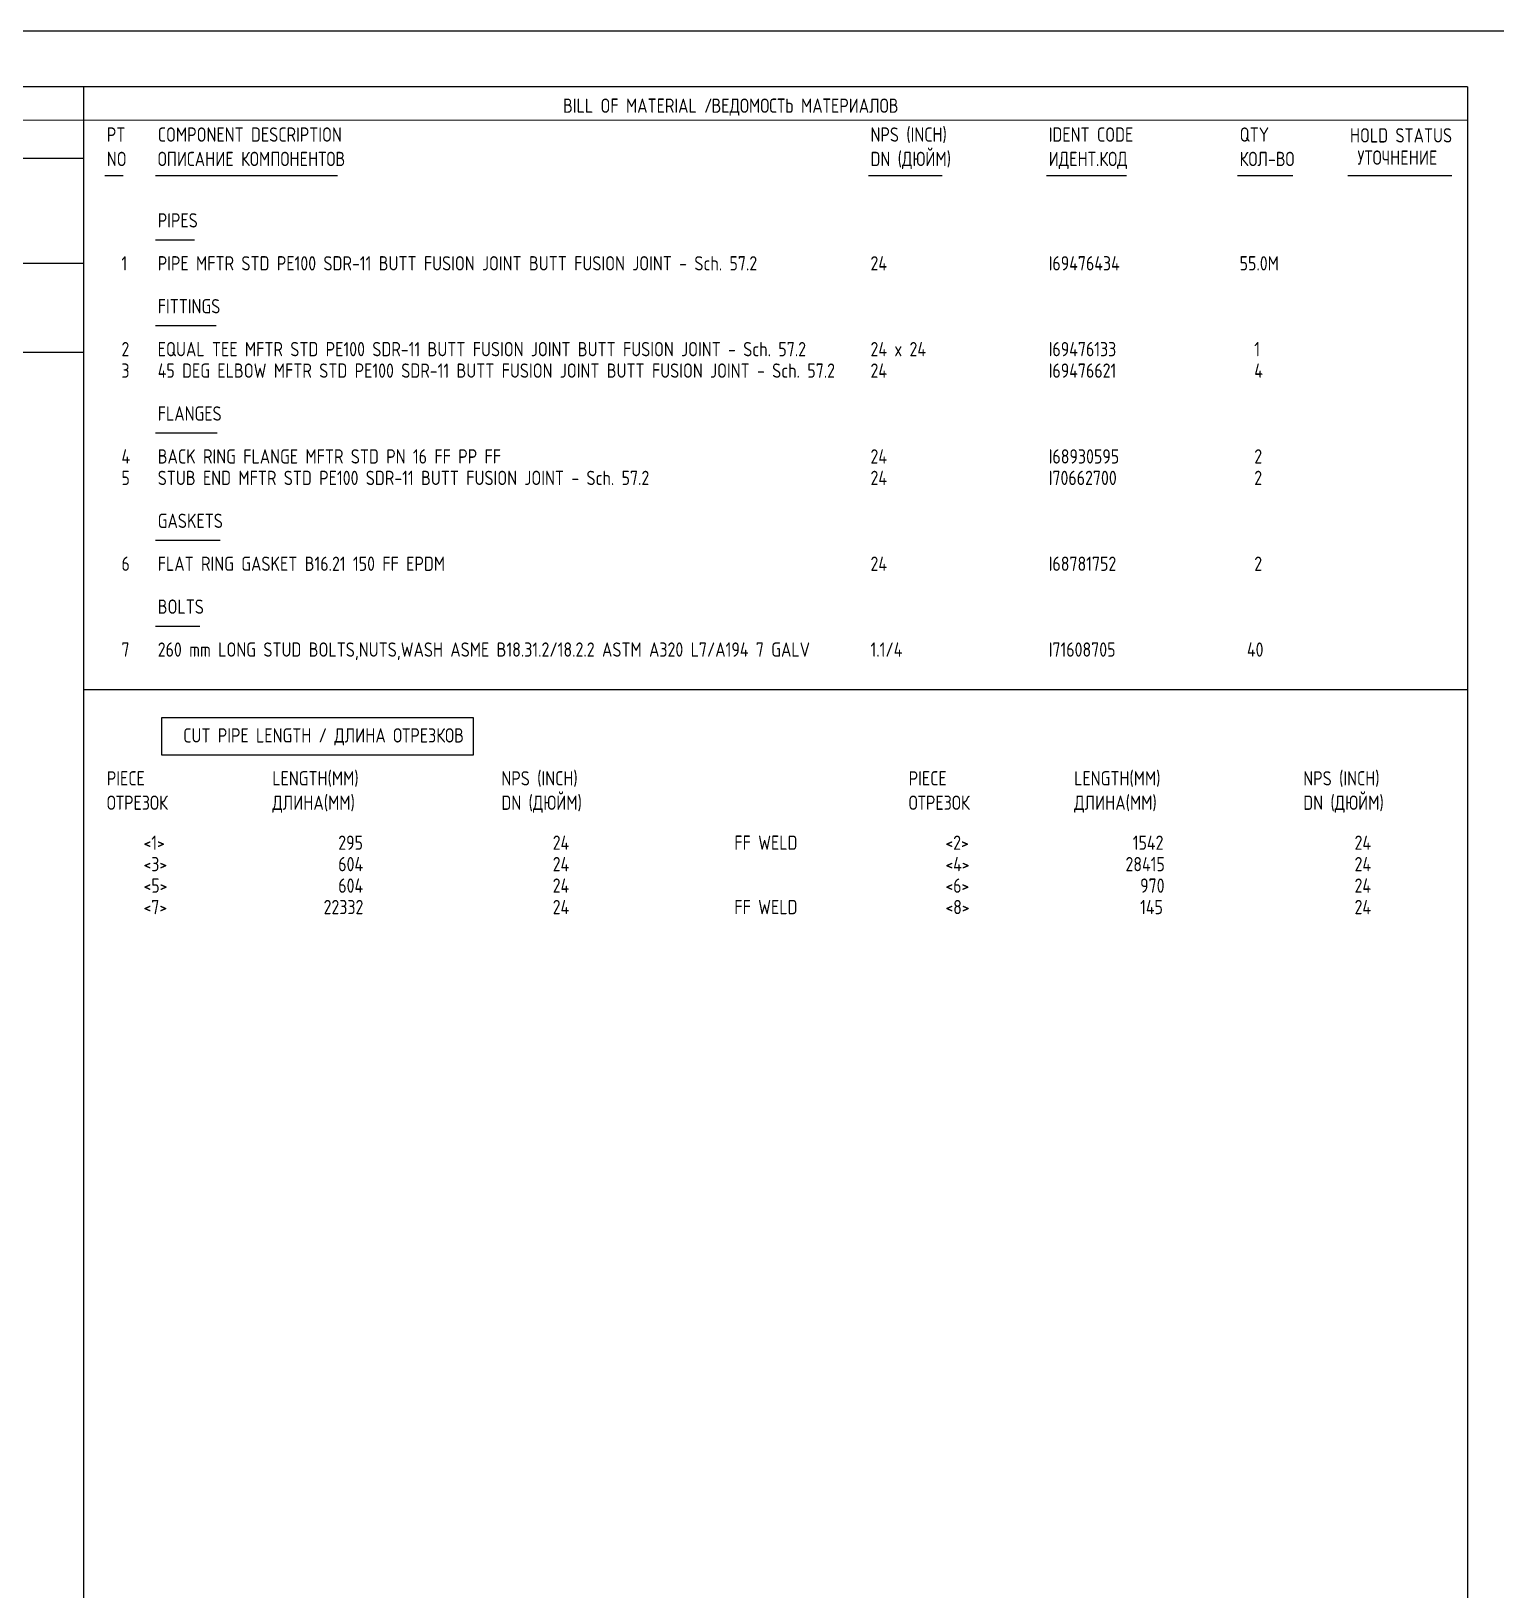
# Model space of a CAD drawing. Extents: x -1005 to 594, y -998 to 420.
# Drawn here: x 395.7 to 594, y 210 to 420 of the extents above; entities that cross this region are included whole.
import ezdxf

# ---------------------------------------------------------------- set-up
doc = ezdxf.new("R2010")
doc.units = 0
doc.styles.add('TTFN17', font='GOST type A')

msp = doc.modelspace()

# ---------------------------------------------------------------- linework, layer by layer
at = {"layer": 'GT_1', "flags": 128}
for points in [[(594, 420), (0, 420)], [(589.1, 412.5), (25.4, 412.5)], [(402.7, 412.5), (402.7, 7.5)], [(589.1, 412.5), (589.1, 7.5)], [(589.1, 408), (162.7, 407.9)], [(190.3, 402.9), (402.7, 402.9)], [(408.046, 400.531), (405.557, 400.531)], [(436.894, 400.531), (412.414, 400.531)], [(518.373, 400.531), (508.414, 400.531)], [(543.202, 400.531), (532.414, 400.531)], [(565.597, 400.531), (558.129, 400.531)], [(587, 400.5), (573, 400.5)], [(417.669, 391.854), (412.414, 391.854)], [(402.7, 388.7), (226.9, 388.7)], [(420.573, 380.289), (412.414, 380.289)], [(402.7, 376.7), (25.4, 376.7)], [(420.713, 365.833), (412.414, 365.833)], [(421.128, 351.378), (412.414, 351.378)], [(418.36, 339.813), (412.414, 339.813)], [(402.7, 331.299), (589, 331.299)], [(413.271, 327.514), (455.204, 327.514), (455.204, 322.466), (413.271, 322.466), (413.271, 327.514)]]:
    msp.add_lwpolyline(points, dxfattribs=at)

# ---------------------------------------------------------------- texts
at = {"layer": 'GT_1', "style": 'TTFN17'}
for s, p in [('BILL OF MATERIAL /', (467.289, 409)), ('ВЕДОМОСТЬ МАТЕРИАЛОВ', (487.289, 409)), ('PT', (405.846, 405.109)), ('COMPONENT DESCRIPTION', (412.703, 405.109)), ('NPS (INCH)', (508.703, 405.109)), ('IDENT CODE', (532.703, 405.109)), ('QTY', (558.417, 405.109)), ('HOLD STATUS', (573.289, 405)), ('NO', (405.846, 401.822)), ('ОПИСАНИЕ КОМПОНЕНТОВ', (412.703, 401.822)), ('DN (ДЮЙМ)', (508.703, 401.822)), ('ИДЕНТ.КОД', (532.703, 401.822)), ('КОЛ-ВО', (558.417, 401.822)), ('УТОЧНЕНИЕ', (574.289, 402)), ('PIPES', (412.703, 393.544)), ('  1', (405.846, 387.762)), ('PIPE MFTR STD PE100 SDR-11 BUTT FUSION JOINT BUTT FUSION JOINT - Sch. 57.2', (412.703, 387.762)), ('24', (508.703, 387.762)), ('I69476434', (532.703, 387.762)), ('55.0M', (558.417, 387.762)), ('FITTINGS', (412.703, 381.98)), ('  2', (405.846, 376.197)), ('EQUAL TEE MFTR STD PE100 SDR-11 BUTT FUSION JOINT BUTT FUSION JOINT - Sch. 57.2', (412.703, 376.197)), ('24 x 24', (508.703, 376.197)), ('I69476133', (532.703, 376.197)), ('  1', (558.417, 376.197)), ('  3', (405.846, 373.306)), ('45 DEG ELBOW MFTR STD PE100 SDR-11 BUTT FUSION JOINT BUTT FUSION JOINT - Sch. 57.2', (412.703, 373.306)), ('24', (508.703, 373.306)), ('I69476621', (532.703, 373.306)), ('  4', (558.417, 373.306)), ('FLANGES', (412.703, 367.524)), ('  4', (405.846, 361.741)), ('BACK RING FLANGE MFTR STD PN 16 FF PP FF', (412.703, 361.741)), ('24', (508.703, 361.741)), ('I68930595', (532.703, 361.741)), ('  2', (558.417, 361.741)), ('  5', (405.846, 358.85)), ('STUB END MFTR STD PE100 SDR-11 BUTT FUSION JOINT - Sch. 57.2', (412.703, 358.85)), ('24', (508.703, 358.85)), ('I70662700', (532.703, 358.85)), ('  2', (558.417, 358.85)), ('GASKETS', (412.703, 353.068)), ('  6', (405.846, 347.286)), ('FLAT RING GASKET B16.21 150 FF EPDM', (412.703, 347.286)), ('24', (508.703, 347.286)), ('I68781752', (532.703, 347.286)), ('  2', (558.417, 347.286)), ('BOLTS', (412.703, 341.503)), ('  7', (405.846, 335.721)), ('260 mm LONG STUD BOLTS,NUTS,WASH ASME B18.31.2/18.2.2 ASTM A320 L7/A194 7 GALV', (412.703, 335.721)), ('1.1/4', (508.703, 335.721)), ('I71608705', (532.703, 335.721)), (' 40', (558.417, 335.721)), ('CUT PIPE LENGTH / ДЛИНА ОТРЕЗКОВ', (416.132, 324.156)), ('PIECE', (405.846, 318.374)), ('LENGTH(MM)', (428.132, 318.374)), ('NPS (INCH)', (458.989, 318.374)), ('PIECE', (513.846, 318.374)), ('LENGTH(MM)', (536.132, 318.374)), ('NPS (INCH)', (566.989, 318.374)), ('ДЛИНА(MM)', (428.132, 315.087)), ('DN (ДЮЙМ)', (458.989, 315.087)), ('ДЛИНА(MM)', (536.132, 315.087)), ('DN (ДЮЙМ)', (566.989, 315.087)), ('ОТРЕЗОК', (405.846, 315.087)), ('ОТРЕЗОК', (513.846, 315.087)), ('     <1>', (405.846, 309.701)), ('         295', (428.132, 309.701)), ('       24', (458.989, 309.701)), ('    FF WELD', (486.417, 309.701)), ('     <2>', (513.846, 309.701)), ('        1542', (536.132, 309.701)), ('       24', (566.989, 309.701)), ('     <3>', (405.846, 306.81)), ('         604', (428.132, 306.81)), ('       24', (458.989, 306.81)), ('     <4>', (513.846, 306.81)), ('       28415', (536.132, 306.81)), ('       24', (566.989, 306.81)), ('     <5>', (405.846, 303.918)), ('         604', (428.132, 303.918)), ('       24', (458.989, 303.918)), ('     <6>', (513.846, 303.918)), ('         970', (536.132, 303.918)), ('       24', (566.989, 303.918)), ('     <7>', (405.846, 301.027)), ('       22332', (428.132, 301.027)), ('       24', (458.989, 301.027)), ('    FF WELD', (486.417, 301.027)), ('     <8>', (513.846, 301.027)), ('         145', (536.132, 301.027)), ('       24', (566.989, 301.027))]:
    msp.add_text(s, height=1.925, dxfattribs=at).set_placement(p)

doc.saveas('drawing.dxf')
